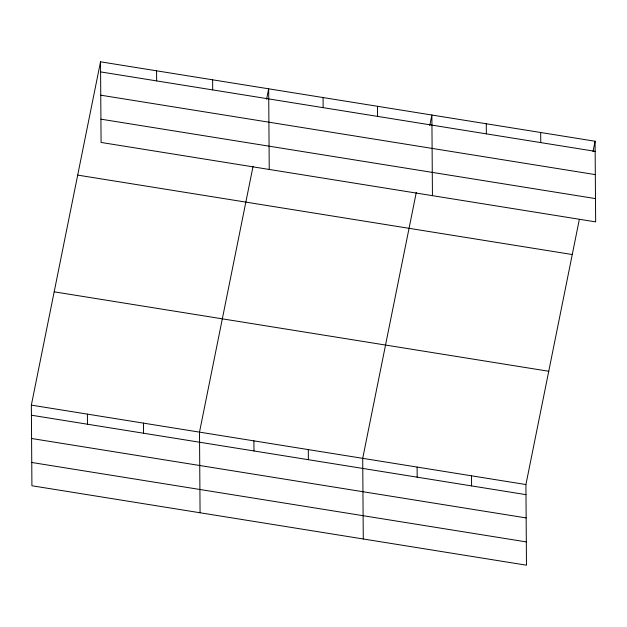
<?xml version="1.0" encoding="UTF-8"?>
<svg xmlns="http://www.w3.org/2000/svg" width="627" height="627" viewBox="0 0 627 627"><rect width="100%" height="100%" fill="white"/><g stroke="black" fill="none" stroke-linecap="round" stroke-linejoin="round"><path stroke-width="0.94" d="M579.301 219.599L525.92 484.553L526.476 565.193L31.914 485.76L31.35 405.12L100.524 61.807L595.086 141.24L595.65 221.88L101.08 142.447L100.524 61.807M253.073 166.233L199.504 432.128L200.068 512.768M266.577 99.199L268.669 88.815L269.234 169.455M416.281 192.442L362.712 458.337L363.276 538.977M429.785 125.416L431.878 115.031L432.442 195.663M592.993 151.624L595.086 141.24M100.594 71.909L595.156 151.334M100.751 95.186L595.321 174.612M100.923 119.169L595.485 198.602M77.693 175.105L572.263 254.531M54.173 291.829L548.743 371.262M31.35 405.12L525.92 484.553M31.421 415.215L525.99 494.648M31.585 438.5L526.147 517.926M31.75 462.483L526.319 541.908M540.686 132.501L540.756 142.595M486.286 123.762L486.356 133.864M471.512 475.815L471.582 485.909M417.112 467.076L417.182 477.171M377.478 106.292L377.548 116.387M323.077 97.553L323.148 107.648M308.304 449.606L308.374 459.701M253.904 440.867L253.974 450.962M212.624 79.817L212.694 89.912M156.57 70.812L156.64 80.907M143.45 423.123L143.52 433.226M87.404 414.126L87.474 424.22"/></g></svg>
